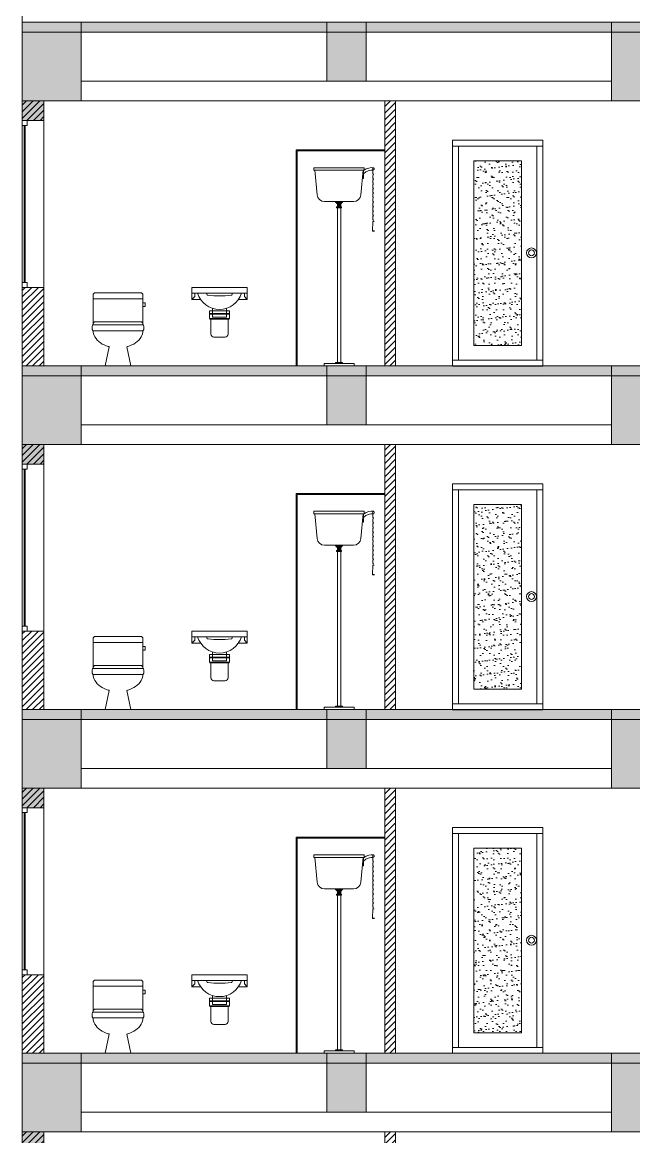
# Model space of a CAD drawing. Header units: millimetres. Extents: x -51 to 151, y -74 to 104.
# Drawn here: x 69.27 to 75.49, y -37.7 to -26.35 of the extents above; entities that cross this region are included whole.
import ezdxf

# ---------------------------------------------------------------- set-up
doc = ezdxf.new("R2010")
doc.units = ezdxf.units.MM
doc.header["$LTSCALE"] = 15
doc.layers.add('Akira01', color=7, linetype='Continuous')
doc.layers.add('Akira02', color=8, linetype='Continuous')

# ---------------------------------------------------------------- blocks, each defined once
blk = doc.blocks.new('Indoor')
at = {"lineweight": 5}
h = blk.add_hatch(dxfattribs=at)
h.set_pattern_fill('AR-SAND', color=153, scale=53.726984, style=0)
h.set_pattern_definition([(37.5, (631289.6, 71959.21), (-3.38444, 103.52243), [0, -81.66502, 0, -91.33587, 0, -87.30635]), (7.5, (631289.6, 71959.21), (95.08476, 151.6254), [0, -44.05613, 0, -73.60597, 0, -28.20667]), (327.5, (631223.515, 71959.21), (167.31345, 0.30404), [0, -26.86349, 0, -96.70857, 0, -126.25841]), (317.5, (631223.52, 71959.21), (161.51012, 47.15486), [0, -13.43175, 0, -63.39784, 0, -72.53143])])
h.paths.add_polyline_path([(662275, 13944), (662758, 13944), (662758, 15824), (662275, 15824)])
at = {"color": 7, "lineweight": 5}
for p, q in [((662976, 16034), (662056, 16034)), ((662056, 16034), (662056, 13734)), ((662976, 13734), (662976, 16034)), ((662976, 15974), (662056, 15974)), ((662116, 15974), (662116, 13794)), ((662916, 13794), (662916, 15974)), ((662275, 15824), (662275, 13944)), ((662758, 15824), (662275, 15824)), ((662758, 13944), (662758, 15824)), ((662275, 13944), (662758, 13944)), ((662056, 13794), (662976, 13794)), ((662056, 13734), (662976, 13734))]:
    blk.add_line(p, q, dxfattribs=at)
at = {"linetype": 'Continuous', "lineweight": 5}
blk.add_lwpolyline([(662758, 13944), (662275, 13944)], dxfattribs=at)
at = {"color": 7, "lineweight": 5}
for radius in [50, 30]:
    blk.add_circle((662861, 14886), radius, dxfattribs=at)
blk = doc.blocks.new('asdaw')
at = {"layer": 'Akira01', "lineweight": 9}
for p, q in [((712292, -38320), (712802, -38320)), ((712292, -38320), (712292, -38345)), ((712292, -38345), (712802, -38345)), ((712302, -38345), (712326, -38597)), ((712792, -38345), (712769, -38597)), ((712798, -38345), (712798, -38429)), ((712802, -38320), (712802, -38345)), ((712798, -38429), (712784, -38429)), ((712400, -38665), (712694, -38665)), ((712510, -38665), (712510, -38675)), ((712510, -38675), (712584, -38675)), ((712520, -38675), (712520, -38685)), ((712520, -38685), (712574, -38685)), ((712530, -38685), (712530, -38719)), ((712530, -38690), (712564, -38690)), ((712530, -38695), (712564, -38695)), ((712530, -38700), (712564, -38700)), ((712564, -38685), (712564, -38719)), ((712574, -38675), (712574, -38685)), ((712584, -38665), (712584, -38675)), ((712520, -38719), (712574, -38719)), ((712520, -38729), (712520, -38719)), ((712520, -38729), (712574, -38729)), ((712524, -38729), (712524, -38719)), ((712529, -38729), (712529, -38719)), ((712530, -38705), (712564, -38705)), ((712530, -38710), (712564, -38710)), ((712530, -38715), (712564, -38715)), ((712530, -38729), (712530, -40305)), ((712534, -38729), (712534, -38719)), ((712539, -38729), (712539, -38719)), ((712544, -38729), (712544, -38719)), ((712549, -38729), (712549, -38719)), ((712554, -38729), (712554, -38719)), ((712559, -38729), (712559, -38719)), ((712564, -38729), (712564, -38719)), ((712564, -38729), (712564, -40305)), ((712569, -38729), (712569, -38719)), ((712574, -38729), (712574, -38719)), ((712893, -38868), (712889, -38962)), ((712893, -38868), (712905, -38868)), ((712889, -38962), (712909, -38962)), ((712889, -38968), (712909, -38968)), ((712395, -40315), (712700, -40315)), ((712395, -40339), (712700, -40339)), ((712510, -40305), (712584, -40305)), ((712510, -40305), (712510, -40315)), ((712584, -40305), (712584, -40315))]:
    blk.add_line(p, q, dxfattribs=at)
blk.add_circle((712898, -38332), 8.69, dxfattribs=at)
for centre, radius, start, end in [((712885, -38465), 121, 83.3351, 136.2581), ((712885, -38465), 146, 83.3351, 124.631), ((712935, -38360), 43.9, 162.2161, 172.432), ((712971, -38364), 79.9, 172.432, 180), ((712913, -38352), 20.5, 142.2469, 162.2161), ((712971, -38364), 79.9, 180, 187.568), ((712935, -38369), 43.9, 187.568, 197.7839), ((712935, -38408), 43.9, 162.2161, 172.432), ((712971, -38413), 79.9, 172.432, 180), ((712971, -38413), 79.9, 180, 187.568), ((712935, -38418), 43.9, 187.568, 197.7839), ((712935, -38457), 43.9, 162.2161, 172.432), ((712971, -38462), 79.9, 172.432, 180), ((712971, -38462), 79.9, 180, 187.568), ((712935, -38466), 43.9, 187.568, 197.7839), ((712913, -38376), 20.5, 197.7839, 217.7531), ((712913, -38401), 20.5, 142.2469, 162.2161), ((712913, -38425), 20.5, 197.7839, 217.7531), ((712913, -38450), 20.5, 142.2469, 162.2161), ((712935, -38506), 43.9, 162.2161, 172.432), ((712971, -38511), 79.9, 172.432, 180), ((712971, -38511), 79.9, 180, 187.568), ((712935, -38515), 43.9, 187.568, 197.7839), ((712935, -38551), 43.9, 162.2161, 172.432), ((712971, -38556), 79.9, 172.432, 180), ((712971, -38556), 79.9, 180, 187.568), ((712935, -38560), 43.9, 187.568, 197.7839), ((712935, -38597), 43.9, 162.2161, 172.432), ((712913, -38474), 20.5, 197.7839, 217.7531), ((712913, -38499), 20.5, 142.2469, 162.2161), ((712913, -38523), 20.5, 197.7839, 217.7531), ((712913, -38544), 20.5, 142.2469, 162.2161), ((712913, -38568), 20.5, 197.7839, 217.7531), ((712913, -38590), 20.5, 142.2469, 162.2161), ((712400, -38590), 75, 185.3558, 270), ((712694, -38590), 75, 270, 354.6442), ((712971, -38602), 79.9, 172.432, 180), ((712971, -38602), 79.9, 180, 187.568), ((712935, -38606), 43.9, 187.568, 197.7839), ((712935, -38642), 43.9, 162.2161, 172.432), ((712971, -38647), 79.9, 172.432, 180), ((712971, -38647), 79.9, 180, 187.568), ((712935, -38651), 43.9, 187.568, 197.7839), ((712935, -38690), 43.9, 162.2161, 172.432), ((712971, -38695), 79.9, 172.432, 180), ((712971, -38695), 79.9, 180, 187.568), ((712913, -38614), 20.5, 197.7839, 217.7531), ((712913, -38635), 20.5, 142.2469, 162.2161), ((712913, -38659), 20.5, 197.7839, 217.7531), ((712913, -38683), 20.5, 142.2469, 162.2161), ((712935, -38699), 43.9, 187.568, 197.7839), ((712935, -38736), 43.9, 162.2161, 172.432), ((712971, -38741), 79.9, 172.432, 180), ((712971, -38741), 79.9, 180, 187.568), ((712935, -38745), 43.9, 187.568, 197.7839), ((712935, -38781), 43.9, 162.2161, 172.432), ((712971, -38786), 79.9, 172.432, 180), ((712971, -38786), 79.9, 180, 187.568), ((712935, -38790), 43.9, 187.568, 197.7839), ((712935, -38828), 43.9, 162.2161, 172.432), ((712913, -38707), 20.5, 197.7839, 217.7531), ((712913, -38729), 20.5, 142.2469, 162.2161), ((712913, -38753), 20.5, 197.7839, 217.7531), ((712913, -38774), 20.5, 142.2469, 162.2161), ((712913, -38798), 20.5, 197.7839, 217.7531), ((712913, -38821), 20.5, 142.2469, 162.2161), ((712971, -38833), 79.9, 172.432, 180), ((712971, -38833), 79.9, 180, 187.568), ((712935, -38837), 43.9, 187.568, 197.7839), ((712913, -38845), 20.5, 197.7839, 217.7531), ((712899, -38888), 20.6, 73.1068, 106.8932), ((712899, -38965), 10.2, 161.1788, 198.8212), ((712740, -40324), 345, 178.428, 182.5029), ((712355, -40324), 345, 357.4971, 1.572)]:
    blk.add_arc(centre, radius, start, end, dxfattribs=at)
blk = doc.blocks.new('qweqer')
at = {"layer": 'Akira01', "lineweight": 9}
for p, q in [((749784.4, 228148.5), (749784.4, 228398.5)), ((750184.4, 228418.5), (749804.4, 228418.5)), ((750204.4, 228148.5), (750204.4, 228398.5)), ((749784.4, 228148.5), (749784.4, 228153.5)), ((750184.4, 228173.5), (749804.4, 228173.5)), ((750204.4, 228148.5), (750204.4, 228153.5)), ((749920, 227962.4), (749886.1, 227800.5)), ((750068.9, 227962.4), (750102.8, 227800.5)), ((749886.1, 227800.5), (750102.8, 227800.5))]:
    blk.add_line(p, q, dxfattribs=at)
for points in [[(749784.4, 228148.5, 0.218761), (749781.7, 228147.2, 0.09219), (749778.2, 228141.2, 0.048885), (749776.3, 228133.7, 0.036571), (749775.6, 228123.5, 0.036571), (749776.3, 228113.3, 0.048885), (749778.2, 228105.8, 0.09219), (749781.7, 228099.8, 0.218761), (749784.4, 228098.5, 0.218761)], [(750204.4, 228148.5, -0.218761), (750207.2, 228147.2, -0.09219), (750210.7, 228141.2, -0.048885), (750212.6, 228133.7, -0.036571), (750213.3, 228123.5, -0.036571), (750212.6, 228113.3, -0.048885), (750210.7, 228105.8, -0.09219), (750207.2, 228099.8, -0.218761), (750204.4, 228098.5, -0.218761)], [(749784.4, 228098.5, 0.135602), (749799, 228045.9, 0.106923), (749845.9, 227995.7, 0.081757), (749911.1, 227964.8, 0.00758), (749920, 227962.4, 0.06994)], [(750068.9, 227962.4, 0.00758), (750077.8, 227964.8, 0.081757), (750142.9, 227995.7, 0.106923), (750189.9, 228045.9, 0.135602), (750204.4, 228098.5, 0.135602)]]:
    blk.add_lwpolyline(points, format="xyb", dxfattribs=at)
for centre, start, end in [((749804.4, 228398.5), 90, 180), ((750184.4, 228398.5), 0, 90), ((749804.4, 228153.5), 90, 180), ((750184.4, 228153.5), 0, 90)]:
    blk.add_arc(centre, 20, start, end, dxfattribs=at)
at = {"layer": 'Akira02', "lineweight": 9}
for p, q in [((750204.4, 228368.5), (749784.4, 228368.5)), ((750204.4, 228333.7), (750224.4, 228333.7)), ((750224.4, 228303.7), (750204.4, 228303.7)), ((750224.4, 228333.7), (750224.4, 228303.7)), ((750204.4, 228148.5), (749784.4, 228148.5)), ((750204.4, 228098.5), (749784.4, 228098.5))]:
    blk.add_line(p, q, dxfattribs=at)
blk = doc.blocks.new('adawwqwe')
at = {"layer": 'Akira01', "lineweight": 9}
for p, q in [((746781.7, 237250.5), (747171.7, 237250.5)), ((746781.7, 237250.5), (746781.7, 237165.5)), ((746781.7, 237250.5), (746781.7, 237165.5)), ((746781.7, 237250.5), (747171.7, 237250.5)), ((746781.7, 237210.5), (747171.7, 237210.5)), ((746781.7, 237210.5), (747171.7, 237210.5)), ((747171.7, 237250.5), (747171.7, 237165.5)), ((747171.7, 237250.5), (747171.7, 237165.5)), ((746843.4, 237165.5), (746781.7, 237165.5)), ((746843.4, 237165.5), (746781.7, 237165.5)), ((747110, 237165.5), (747171.7, 237165.5)), ((747110, 237165.5), (747171.7, 237165.5)), ((747171.7, 237165.5), (747151.7, 237185.5)), ((747046.7, 237085.5), (746906.7, 237085.5)), ((746906.7, 237085.5), (746906.7, 237030.5)), ((746906.7, 237085.5), (746906.7, 237030.5)), ((746926.7, 237103.4), (746926.7, 237085.5)), ((746926.7, 237103.4), (746926.7, 237085.5)), ((746926.7, 237085.5), (746926.7, 237040.5)), ((747026.7, 237103.4), (747026.7, 237085.5)), ((747026.7, 237103.4), (747026.7, 237085.5)), ((747026.7, 237085.5), (747026.7, 237040.5)), ((747046.7, 237085.5), (747046.7, 237030.5)), ((747046.7, 237085.5), (747046.7, 237030.5)), ((746916.7, 237025.5), (746916.7, 236920.5)), ((746916.7, 237025.5), (746916.7, 236920.5)), ((747026.7, 237040.5), (746926.7, 237040.5)), ((747036.7, 237025.5), (747036.7, 236920.5)), ((747036.7, 237025.5), (747036.7, 236920.5)), ((747016.7, 236900.5), (746936.7, 236900.5)), ((747016.7, 236900.5), (746936.7, 236900.5))]:
    blk.add_line(p, q, dxfattribs=at)
for centre, radius, start, end in [((746976.7, 237257.5), 162, 196.85277, 343.14723), ((746976.7, 237257.5), 162, 196.85277, 343.14723), ((746911.7, 237030.5), 5, 180, 270), ((746911.7, 237030.5), 5, 180, 270), ((747041.7, 237030.5), 5, 270, 0), ((747041.7, 237030.5), 5, 270, 0), ((746936.7, 236920.5), 20, 180, 270), ((746936.7, 236920.5), 20, 180, 270), ((747016.7, 236920.5), 20, 270, 0), ((747016.7, 236920.5), 20, 270, 0)]:
    blk.add_arc(centre, radius, start, end, dxfattribs=at)
at = {"layer": 'Akira02', "lineweight": 9}
for p, q in [((746801.7, 237210.5), (746801.7, 237185.5)), ((747151.7, 237210.5), (747151.7, 237185.5)), ((746781.7, 237165.5), (746801.7, 237185.5)), ((747046.7, 237085.5), (746906.7, 237085.5)), ((747046.7, 237065.5), (746906.7, 237065.5)), ((747046.7, 237060.5), (746906.7, 237060.5)), ((747046.7, 237030.5), (746906.7, 237030.5)), ((747041.7, 237025.5), (746911.7, 237025.5)), ((747041.7, 237025.5), (746911.7, 237025.5))]:
    blk.add_line(p, q, dxfattribs=at)
for centre, radius, start, end in [((746896.7, 237204.5), 10, 143.11216, 264.27878), ((747056.7, 237204.5), 10, 275.72124, 36.88784), ((746976.7, 238003), 812.5, 264.27877, 275.72123)]:
    blk.add_arc(centre, radius, start, end, dxfattribs=at)

msp = doc.modelspace()

# ---------------------------------------------------------------- hatches: boundary and pattern name
at = {"linetype": 'Continuous', "lineweight": 13}
h = msp.add_hatch(color=256, dxfattribs=at)
h.dxf.hatch_style = 1
h.paths.add_polyline_path([(69.266, -27.147), (69.866, -27.147), (69.866, -26.347), (69.266, -26.347)])
h = msp.add_hatch(color=256, dxfattribs=at)
h.dxf.hatch_style = 1
h.paths.add_polyline_path([(69.266, -26.347), (69.266, -26.447), (100.866, -26.447), (100.866, -26.547), (100.866, -26.347)])
h = msp.add_hatch(color=256, dxfattribs=at)
h.dxf.hatch_style = 1
h.paths.add_polyline_path([(72.366, -26.947), (72.766, -26.947), (72.766, -26.347), (72.366, -26.347)])
h = msp.add_hatch(color=256, dxfattribs=at)
h.dxf.hatch_style = 1
h.paths.add_polyline_path([(75.266, -27.147), (75.866, -27.147), (75.866, -26.347), (75.266, -26.347)])
at = {"linetype": 'Continuous', "lineweight": 13, "true_color": 0xb64b2b}
h = msp.add_hatch(dxfattribs=at)
h.set_pattern_fill('ANSI31', color=15, scale=0.015)
h.set_pattern_definition([(45, (-640.055973, -28.30791), (-0.0336759605, 0.0336759605), [])])
h.paths.add_polyline_path([(69.486, -29.047), (69.266, -29.047), (69.266, -29.847), (69.486, -29.847)])
h.paths.add_polyline_path([(69.486, -27.147), (69.266, -27.147), (69.266, -27.347), (69.316, -27.347), (69.486, -27.347)])
h.paths.add_polyline_path([(73.066, -27.147), (72.956, -27.147), (72.956, -29.847), (73.066, -29.847)])
h.paths.add_polyline_path([(80.736, -27.147), (80.626, -27.147), (80.626, -27.447), (80.736, -27.447)])
h.paths.add_polyline_path([(89.506, -27.147), (89.396, -27.147), (89.396, -27.447), (89.506, -27.447)])
h.paths.add_polyline_path([(97.176, -27.147), (97.066, -27.147), (97.066, -29.847), (97.176, -29.847)])
h.paths.add_polyline_path([(100.866, -29.047), (100.816, -29.047), (100.646, -29.047), (100.646, -29.847), (100.866, -29.847)])
h.paths.add_polyline_path([(100.866, -27.147), (100.646, -27.147), (100.646, -27.347), (100.866, -27.347)])
at = {"linetype": 'Continuous', "lineweight": 13}
h = msp.add_hatch(color=256, dxfattribs=at)
h.dxf.hatch_style = 1
h.paths.add_polyline_path([(69.266, -27.147), (69.486, -27.147), (69.486, -27.347), (69.266, -27.347)])
h = msp.add_hatch(color=143, dxfattribs=at)
h.dxf.hatch_style = 1
h.paths.add_polyline_path([(69.286, -28.997), (69.286, -27.397), (69.296, -27.397), (69.296, -28.997)])
h = msp.add_hatch(color=256, dxfattribs=at)
h.dxf.hatch_style = 1
h.paths.add_polyline_path([(69.266, -30.647), (69.866, -30.647), (69.866, -29.847), (69.266, -29.847)])
h = msp.add_hatch(color=256, dxfattribs=at)
h.dxf.hatch_style = 1
h.paths.add_polyline_path([(69.266, -29.847), (69.266, -29.947), (100.866, -29.947), (100.866, -30.047), (100.866, -29.847)])
h = msp.add_hatch(color=256, dxfattribs=at)
h.dxf.hatch_style = 1
h.paths.add_polyline_path([(72.366, -30.447), (72.766, -30.447), (72.766, -29.847), (72.366, -29.847)])
h = msp.add_hatch(color=256, dxfattribs=at)
h.dxf.hatch_style = 1
h.paths.add_polyline_path([(75.266, -30.647), (75.866, -30.647), (75.866, -29.847), (75.266, -29.847)])
at = {"linetype": 'Continuous', "lineweight": 13, "true_color": 0xb64b2b}
h = msp.add_hatch(dxfattribs=at)
h.set_pattern_fill('ANSI31', color=15, scale=0.015)
h.set_pattern_definition([(45, (-640.055973, -31.80791), (-0.0336759605, 0.0336759605), [])])
h.paths.add_polyline_path([(69.486, -32.547), (69.266, -32.547), (69.266, -33.347), (69.486, -33.347)])
h.paths.add_polyline_path([(69.486, -30.647), (69.266, -30.647), (69.266, -30.847), (69.316, -30.847), (69.486, -30.847)])
h.paths.add_polyline_path([(73.066, -30.647), (72.956, -30.647), (72.956, -33.347), (73.066, -33.347)])
h.paths.add_polyline_path([(80.736, -30.647), (80.626, -30.647), (80.626, -30.947), (80.736, -30.947)])
h.paths.add_polyline_path([(89.506, -30.647), (89.396, -30.647), (89.396, -30.947), (89.506, -30.947)])
h.paths.add_polyline_path([(97.176, -30.647), (97.066, -30.647), (97.066, -33.347), (97.176, -33.347)])
h.paths.add_polyline_path([(100.866, -32.547), (100.816, -32.547), (100.646, -32.547), (100.646, -33.347), (100.866, -33.347)])
h.paths.add_polyline_path([(100.866, -30.647), (100.646, -30.647), (100.646, -30.847), (100.866, -30.847)])
at = {"linetype": 'Continuous', "lineweight": 13}
h = msp.add_hatch(color=256, dxfattribs=at)
h.dxf.hatch_style = 1
h.paths.add_polyline_path([(69.266, -30.647), (69.486, -30.647), (69.486, -30.847), (69.266, -30.847)])
h = msp.add_hatch(color=143, dxfattribs=at)
h.dxf.hatch_style = 1
h.paths.add_polyline_path([(69.286, -32.497), (69.286, -30.897), (69.296, -30.897), (69.296, -32.497)])
h = msp.add_hatch(color=256, dxfattribs=at)
h.dxf.hatch_style = 1
h.paths.add_polyline_path([(69.266, -34.147), (69.866, -34.147), (69.866, -33.347), (69.266, -33.347)])
h = msp.add_hatch(color=256, dxfattribs=at)
h.dxf.hatch_style = 1
h.paths.add_polyline_path([(69.268, -33.347), (69.268, -33.447), (100.868, -33.447), (100.868, -33.547), (100.868, -33.347)])
h = msp.add_hatch(color=256, dxfattribs=at)
h.dxf.hatch_style = 1
h.paths.add_polyline_path([(72.366, -33.947), (72.766, -33.947), (72.766, -33.347), (72.366, -33.347)])
h = msp.add_hatch(color=256, dxfattribs=at)
h.dxf.hatch_style = 1
h.paths.add_polyline_path([(75.266, -34.147), (75.866, -34.147), (75.866, -33.347), (75.266, -33.347)])
at = {"linetype": 'Continuous', "lineweight": 13, "true_color": 0xb64b2b}
h = msp.add_hatch(dxfattribs=at)
h.set_pattern_fill('ANSI31', color=15, scale=0.015)
h.set_pattern_definition([(45, (-640.055973, -35.30791), (-0.0336759605, 0.0336759605), [])])
h.paths.add_polyline_path([(69.486, -36.047), (69.266, -36.047), (69.266, -36.847), (69.486, -36.847)])
h.paths.add_polyline_path([(69.486, -34.147), (69.266, -34.147), (69.266, -34.347), (69.316, -34.347), (69.486, -34.347)])
h.paths.add_polyline_path([(73.066, -34.147), (72.956, -34.147), (72.956, -36.847), (73.066, -36.847)])
h.paths.add_polyline_path([(80.736, -34.147), (80.626, -34.147), (80.626, -34.447), (80.736, -34.447)])
h.paths.add_polyline_path([(89.506, -34.147), (89.396, -34.147), (89.396, -34.447), (89.506, -34.447)])
h.paths.add_polyline_path([(97.176, -34.147), (97.066, -34.147), (97.066, -36.847), (97.176, -36.847)])
h.paths.add_polyline_path([(100.866, -36.047), (100.816, -36.047), (100.646, -36.047), (100.646, -36.847), (100.866, -36.847)])
h.paths.add_polyline_path([(100.866, -34.147), (100.646, -34.147), (100.646, -34.347), (100.866, -34.347)])
at = {"linetype": 'Continuous', "lineweight": 13}
h = msp.add_hatch(color=256, dxfattribs=at)
h.dxf.hatch_style = 1
h.paths.add_polyline_path([(69.266, -34.147), (69.486, -34.147), (69.486, -34.347), (69.266, -34.347)])
h = msp.add_hatch(color=143, dxfattribs=at)
h.dxf.hatch_style = 1
h.paths.add_polyline_path([(69.286, -35.997), (69.286, -34.397), (69.296, -34.397), (69.296, -35.997)])
h = msp.add_hatch(color=256, dxfattribs=at)
h.dxf.hatch_style = 1
h.paths.add_polyline_path([(69.266, -37.647), (69.866, -37.647), (69.866, -36.847), (69.266, -36.847)])
h = msp.add_hatch(color=256, dxfattribs=at)
h.dxf.hatch_style = 1
h.paths.add_polyline_path([(69.266, -37.647), (69.866, -37.647), (69.866, -36.847), (69.266, -36.847)])
h = msp.add_hatch(color=256, dxfattribs=at)
h.dxf.hatch_style = 1
h.paths.add_polyline_path([(69.266, -36.847), (69.266, -36.947), (100.866, -36.947), (100.866, -37.047), (100.866, -36.847)])
h = msp.add_hatch(color=256, dxfattribs=at)
h.dxf.hatch_style = 1
h.paths.add_polyline_path([(72.366, -37.447), (72.766, -37.447), (72.766, -36.847), (72.366, -36.847)])
h = msp.add_hatch(color=256, dxfattribs=at)
h.dxf.hatch_style = 1
h.paths.add_polyline_path([(72.366, -37.447), (72.766, -37.447), (72.766, -36.847), (72.366, -36.847)])
h = msp.add_hatch(color=256, dxfattribs=at)
h.dxf.hatch_style = 1
h.paths.add_polyline_path([(75.266, -37.647), (75.866, -37.647), (75.866, -36.847), (75.266, -36.847)])
h = msp.add_hatch(color=256, dxfattribs=at)
h.dxf.hatch_style = 1
h.paths.add_polyline_path([(75.266, -37.647), (75.866, -37.647), (75.866, -36.847), (75.266, -36.847)])
h = msp.add_hatch(color=256, dxfattribs=at)
h.dxf.hatch_style = 1
h.paths.add_polyline_path([(69.266, -37.347), (69.486, -37.347), (69.486, -37.847), (69.266, -37.847)])
at = {"linetype": 'Continuous', "lineweight": 13, "true_color": 0xb64b2b}
h = msp.add_hatch(dxfattribs=at)
h.set_pattern_fill('ANSI31', color=15, scale=0.015)
h.set_pattern_definition([(45, (-640.055973, -38.80791), (-0.0336759605, 0.0336759605), [])])
h.paths.add_polyline_path([(69.486, -39.547), (69.266, -39.547), (69.266, -40.347), (69.486, -40.347)])
h.paths.add_polyline_path([(69.486, -37.647), (69.266, -37.647), (69.266, -37.847), (69.316, -37.847), (69.486, -37.847)])
h.paths.add_polyline_path([(73.066, -37.647), (72.956, -37.647), (72.956, -40.347), (73.066, -40.347)])
h.paths.add_polyline_path([(80.736, -37.647), (80.626, -37.647), (80.626, -37.947), (80.736, -37.947)])
h.paths.add_polyline_path([(89.506, -37.647), (89.396, -37.647), (89.396, -37.947), (89.506, -37.947)])
h.paths.add_polyline_path([(97.176, -37.647), (97.066, -37.647), (97.066, -40.647), (97.176, -40.647)])
h.paths.add_polyline_path([(100.866, -39.547), (100.816, -39.547), (100.646, -39.547), (100.646, -40.347), (100.866, -40.347)])
h.paths.add_polyline_path([(100.866, -37.647), (100.646, -37.647), (100.646, -37.847), (100.866, -37.847)])

# ---------------------------------------------------------------- linework, layer by layer
at = {"linetype": 'Continuous', "lineweight": 13}
for p, q in [((69.266, -26.347), (69.266, -24.747)), ((69.266, -26.347), (69.266, -64.847)), ((69.266, -29.847), (69.266, -26.447)), ((69.266, -33.347), (69.266, -29.947)), ((69.266, -33.347), (69.266, -29.947)), ((69.266, -36.847), (69.266, -33.447)), ((69.266, -36.847), (69.266, -33.447))]:
    msp.add_line(p, q, dxfattribs=at)
for points in [[(69.266, -26.347), (100.866, -26.347)], [(100.866, -26.447), (69.266, -26.447)], [(69.866, -26.947), (75.266, -26.947)], [(69.866, -27.147), (75.266, -27.147)], [(69.266, -27.347), (69.266, -27.397), (69.316, -27.397), (69.316, -27.347), (69.266, -27.347)], [(69.266, -29.047), (69.266, -28.997), (69.316, -28.997), (69.316, -29.047), (69.266, -29.047)], [(69.266, -29.847), (100.866, -29.847)], [(100.866, -29.947), (69.266, -29.947)], [(69.866, -30.447), (75.266, -30.447)], [(69.866, -30.647), (75.266, -30.647)], [(69.266, -30.847), (69.266, -30.897), (69.316, -30.897), (69.316, -30.847), (69.266, -30.847)], [(69.266, -32.547), (69.266, -32.497), (69.316, -32.497), (69.316, -32.547), (69.266, -32.547)], [(69.266, -33.347), (101.266, -33.347)], [(100.866, -33.447), (69.266, -33.447)], [(69.866, -33.947), (75.266, -33.947)], [(69.866, -34.147), (75.266, -34.147)], [(69.266, -34.347), (69.266, -34.397), (69.316, -34.397), (69.316, -34.347), (69.266, -34.347)], [(69.266, -36.047), (69.266, -35.997), (69.316, -35.997), (69.316, -36.047), (69.266, -36.047)], [(69.266, -36.847), (100.866, -36.847)], [(69.266, -36.847), (100.866, -36.847)], [(69.266, -36.847), (69.486, -36.847)], [(72.956, -36.847), (73.066, -36.847)], [(100.866, -36.947), (69.266, -36.947)], [(100.866, -36.947), (69.266, -36.947)], [(69.866, -37.447), (75.266, -37.447)], [(69.866, -37.447), (75.266, -37.447)], [(69.866, -37.647), (75.266, -37.647)], [(69.866, -37.647), (75.266, -37.647)], [(73.066, -37.647), (72.956, -37.647)]]:
    msp.add_lwpolyline(points, dxfattribs=at)
for points in [[(69.266, -27.147), (69.866, -27.147), (69.866, -26.347), (69.266, -26.347)], [(72.366, -26.947), (72.766, -26.947), (72.766, -26.347), (72.366, -26.347)], [(75.266, -27.147), (75.866, -27.147), (75.866, -26.347), (75.266, -26.347)], [(69.266, -29.847), (69.486, -29.847), (69.486, -27.147), (69.266, -27.147)], [(69.266, -27.147), (69.486, -27.147), (69.486, -27.347), (69.266, -27.347)], [(72.956, -29.847), (73.066, -29.847), (73.066, -27.147), (72.956, -27.147)], [(69.266, -27.347), (69.486, -27.347), (69.486, -29.047), (69.266, -29.047)], [(69.266, -30.647), (69.866, -30.647), (69.866, -29.847), (69.266, -29.847)], [(72.366, -30.447), (72.766, -30.447), (72.766, -29.847), (72.366, -29.847)], [(75.266, -30.647), (75.866, -30.647), (75.866, -29.847), (75.266, -29.847)], [(69.266, -33.347), (69.486, -33.347), (69.486, -30.647), (69.266, -30.647)], [(69.266, -30.647), (69.486, -30.647), (69.486, -30.847), (69.266, -30.847)], [(72.956, -33.347), (73.066, -33.347), (73.066, -30.647), (72.956, -30.647)], [(69.266, -30.847), (69.486, -30.847), (69.486, -32.547), (69.266, -32.547)], [(69.266, -34.147), (69.866, -34.147), (69.866, -33.347), (69.266, -33.347)], [(72.366, -33.947), (72.766, -33.947), (72.766, -33.347), (72.366, -33.347)], [(75.266, -34.147), (75.866, -34.147), (75.866, -33.347), (75.266, -33.347)], [(69.266, -36.847), (69.486, -36.847), (69.486, -34.147), (69.266, -34.147)], [(69.266, -34.147), (69.486, -34.147), (69.486, -34.347), (69.266, -34.347)], [(72.956, -36.847), (73.066, -36.847), (73.066, -34.147), (72.956, -34.147)], [(69.266, -34.347), (69.486, -34.347), (69.486, -36.047), (69.266, -36.047)], [(69.266, -37.647), (69.866, -37.647), (69.866, -36.847), (69.266, -36.847)], [(69.266, -37.647), (69.866, -37.647), (69.866, -36.847), (69.266, -36.847)], [(72.366, -37.447), (72.766, -37.447), (72.766, -36.847), (72.366, -36.847)], [(72.366, -37.447), (72.766, -37.447), (72.766, -36.847), (72.366, -36.847)], [(75.266, -37.647), (75.866, -37.647), (75.866, -36.847), (75.266, -36.847)], [(75.266, -37.647), (75.866, -37.647), (75.866, -36.847), (75.266, -36.847)], [(69.266, -40.347), (69.486, -40.347), (69.486, -37.647), (69.266, -37.647)], [(69.266, -37.647), (69.486, -37.647), (69.486, -37.847), (69.266, -37.847)], [(72.956, -40.347), (73.066, -40.347), (73.066, -37.647), (72.956, -37.647)]]:
    msp.add_lwpolyline(points, close=True, dxfattribs=at)
at = {"color": 143, "linetype": 'Continuous', "lineweight": 13}
for points in [[(69.286, -28.997), (69.286, -27.397), (69.296, -27.397), (69.296, -28.997)], [(69.286, -32.497), (69.286, -30.897), (69.296, -30.897), (69.296, -32.497)], [(69.286, -35.997), (69.286, -34.397), (69.296, -34.397), (69.296, -35.997)]]:
    msp.add_lwpolyline(points, close=True, dxfattribs=at)
at = {"color": 153, "linetype": 'Continuous', "lineweight": 13}
for points in [[(72.056, -29.847), (72.056, -27.647), (72.956, -27.647)], [(72.066, -29.847), (72.066, -27.657), (72.956, -27.657)], [(72.056, -33.347), (72.056, -31.147), (72.956, -31.147)], [(72.066, -33.347), (72.066, -31.157), (72.956, -31.157)], [(72.056, -36.847), (72.056, -34.647), (72.956, -34.647)], [(72.066, -36.847), (72.066, -34.657), (72.956, -34.657)]]:
    msp.add_lwpolyline(points, dxfattribs=at)

# ---------------------------------------------------------------- block references
at = {"linetype": 'Continuous', "lineweight": 13}
for name, p, xscale, yscale, zscale in [('Indoor', (-588.41, -43.582), 0.001, 0.001, 0.001), ('asdaw', (-640.056, 10.492), 0.001, 0.001, 0.001), ('adawwqwe', (-1008.148, -371.887), 0.001445054945055073, 0.001445054945055073, 0.001445054945055073), ('qweqer', (-833.996, -304.497), 0.001205658123130256, 0.001205658123130256, 0.001205658123130256), ('Indoor', (-588.41, -47.082), 0.001, 0.001, 0.001), ('asdaw', (-640.056, 6.992), 0.001, 0.001, 0.001), ('adawwqwe', (-1008.148, -375.387), 0.001445054945055073, 0.001445054945055073, 0.001445054945055073), ('qweqer', (-833.996, -307.997), 0.001205658123130256, 0.001205658123130256, 0.001205658123130256), ('Indoor', (-588.41, -50.582), 0.001, 0.001, 0.001), ('asdaw', (-640.056, 3.492), 0.001, 0.001, 0.001), ('adawwqwe', (-1008.148, -378.887), 0.001445054945055073, 0.001445054945055073, 0.001445054945055073), ('qweqer', (-833.996, -311.497), 0.001205658123130256, 0.001205658123130256, 0.001205658123130256)]:
    msp.add_blockref(name, p, dxfattribs=dict(at, xscale=xscale, yscale=yscale, zscale=zscale))

doc.saveas('drawing.dxf')
